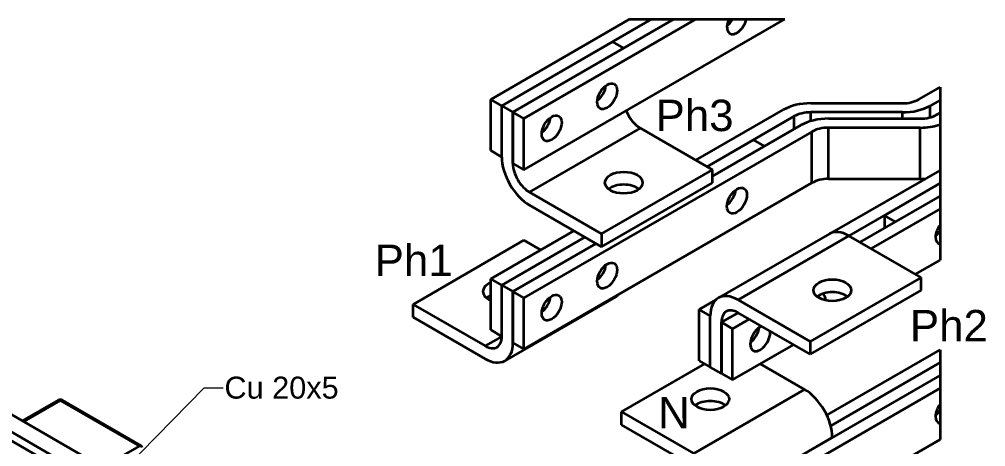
# Model space of a CAD drawing. Header units: millimetres. Extents: x -116965 to 323937, y 291661 to 566926.
# Drawn here: x -17859 to -17089, y 314501 to 314842 of the extents above; entities that cross this region are included whole.
import ezdxf

# ---------------------------------------------------------------- set-up
doc = ezdxf.new("R2010")
doc.units = ezdxf.units.MM
doc.layers.get('0').update_dxf_attribs({"lineweight": 18})
for name, color, linetype, lineweight in [('Symbols(Schneider)', 7, 'Continuous', 18), ('Visible Edges(Schneider)', 7, 'Continuous', 35), ('Visible Tangent Edges(Schneider)', 7, 'Continuous', 35)]:
    doc.layers.add(name, color=color, linetype=linetype, lineweight=lineweight)
doc.styles.add('schneder_1', font='micross.ttf')
doc.dimstyles.new('estilo_Schneider$7', dxfattribs={"dimscale": 5, "dimtxt": 3, "dimasz": 3, "dimexe": 2, "dimexo": 1, "dimgap": 0.3, "dimtad": 1, "dimtoh": 1, "dimrnd": 1e-08, "dimzin": 12, "dimtxsty": 'schneder_1', "dimblk": 'Filled-1', "dimcen": 0.09, "dimdle": 10, "dimclrd": 7, "dimclre": 7, "dimclrt": 7, "dimadec": 1, "dimazin": 3, "dimtfac": 0.5, "dimtdec": 3, "dimtmove": 0, "dimatfit": 3, "dimldrblk": 'Filled-1', "dimfxl": 1, "dimtolj": 1, "dimlwd": 15, "dimlwe": 25, "dimarcsym": 0})

# ---------------------------------------------------------------- blocks, each defined once
blk = doc.blocks.new('Filled-1')
at = {"color": 0}
for p, q in [((0, 0), (-1, 0.167)), ((-1, 0.167), (-1, -0.167)), ((-1, 0), (0, 0)), ((-1, -0.167), (0, 0))]:
    blk.add_line(p, q, dxfattribs=at)
at = {"color": 0, "flags": 128}
blk.add_lwpolyline([(-1, -0.167), (0, 0), (-1, 0.167), (-1, -0.167)], dxfattribs=at)
at = {"color": 0}
blk.add_solid([(-1, -0.167), (0, 0), (-1, 0.167), (-1, -0.167)], dxfattribs=at)

msp = doc.modelspace()

# ---------------------------------------------------------------- linework, layer by layer
at = {"layer": 'Visible Edges(Schneider)'}
for p, q in [((-17483.598181, 314777.926013), (-17373.053016, 314841.749294)), ((-17355.375346, 314841.749294), (-17474.759347, 314772.822909)), ((-17465.920512, 314767.719806), (-17337.697677, 314841.749294)), ((-17320.020008, 314841.749294), (-17457.081677, 314762.616702)), ((-17457.081677, 314721.791873), (-17249.309329, 314841.749294)), ((-17474.759347, 314772.822909), (-17386.370999, 314823.853945)), ((-17377.532164, 314818.750842), (-17386.370999, 314823.853945)), ((-17465.920512, 314767.719806), (-17377.532164, 314818.750842)), ((-17142.230713, 314778.034813), (-17125.539054, 314787.671746)), ((-17474.759347, 314772.822909), (-17483.598181, 314777.926013)), ((-17483.598181, 314737.101184), (-17483.598181, 314777.926013)), ((-17228.469935, 314774.864151), (-17155.488965, 314774.864151)), ((-17125.539054, 314777.465539), (-17133.391878, 314772.931709)), ((-17474.759347, 314772.822909), (-17465.920512, 314767.719806)), ((-17474.759347, 314731.99808), (-17474.759347, 314772.822909)), ((-17474.759347, 314731.99808), (-17474.759347, 314772.822909)), ((-17465.920512, 314767.719806), (-17465.920512, 314726.894976)), ((-17465.920512, 314726.894977), (-17465.920512, 314767.719806)), ((-17457.081677, 314762.616702), (-17465.920512, 314767.719806)), ((-17320.079738, 314729.446528), (-17250.567022, 314769.579714)), ((-17155.488965, 314767.647272), (-17228.469935, 314767.647272)), ((-17128.088577, 314765.787364), (-17125.539054, 314767.259332)), ((-17457.081677, 314721.791873), (-17457.081677, 314762.616702)), ((-17241.728187, 314764.47661), (-17311.240904, 314724.343425)), ((-17214.327799, 314762.616702), (-17141.346829, 314762.616702)), ((-17227.586052, 314752.229162), (-17457.081677, 314619.7298)), ((-17306.821486, 314721.791873), (-17364.273912, 314754.962046)), ((-17306.821486, 314716.688769), (-17236.424886, 314757.332265)), ((-17141.346829, 314755.399824), (-17214.327799, 314755.399824)), ((-17274.117797, 314745.77646), (-17311.240904, 314724.343425)), ((-17265.278963, 314740.673356), (-17274.117797, 314745.77646)), ((-17483.598181, 314737.101184), (-17474.759347, 314731.99808)), ((-17306.821486, 314716.688769), (-17265.278963, 314740.673356)), ((-17465.920512, 314726.894977), (-17457.081677, 314721.791873)), ((-17395.209834, 314670.760837), (-17306.821486, 314721.791873)), ((-17306.821486, 314711.585666), (-17306.821486, 314721.791873)), ((-17211.362071, 314671.781457), (-17125.539054, 314721.331399)), ((-17214.327799, 314714.574995), (-17141.346829, 314714.574995)), ((-17457.081677, 314578.904971), (-17227.586052, 314711.404333)), ((-17395.209834, 314660.554629), (-17306.821486, 314711.585666)), ((-17125.539054, 314711.125192), (-17198.103819, 314669.229905)), ((-17125.539054, 314711.125192), (-17169.819547, 314685.559837)), ((-17452.66226, 314703.93101), (-17395.209834, 314670.760837)), ((-17189.264984, 314664.126802), (-17125.539054, 314700.918984)), ((-17160.980713, 314680.456734), (-17125.539054, 314700.918984)), ((-17395.209834, 314660.554629), (-17452.66226, 314693.724803)), ((-17125.539054, 314690.712777), (-17180.426149, 314659.023698)), ((-17160.980713, 314680.456734), (-17169.819547, 314685.559837)), ((-17169.819547, 314685.559837), (-17169.819547, 314675.35363)), ((-17483.598181, 314635.039111), (-17417.306921, 314673.312388)), ((-17408.468086, 314668.209285), (-17474.759347, 314629.936007)), ((-17408.468086, 314668.209285), (-17474.759347, 314629.936007)), ((-17395.209834, 314670.760837), (-17395.209834, 314660.554629)), ((-17213.728819, 314670.777681), (-17302.117166, 314619.746645)), ((-17140.651393, 314636.059732), (-17198.103819, 314669.229905)), ((-17457.081677, 314665.657733), (-17545.470025, 314614.626697)), ((-17399.629251, 314663.106181), (-17465.920512, 314624.832904)), ((-17465.920512, 314624.832904), (-17399.629251, 314663.106181)), ((-17443.823425, 314658.003078), (-17457.081677, 314665.657733)), ((-17145.07081, 314638.611284), (-17125.539054, 314649.887948)), ((-17449.871435, 314286.95421), (-18057.983267, 314638.04774)), ((-17140.651393, 314636.059732), (-17229.03974, 314585.028696)), ((-17140.651393, 314625.853525), (-17140.651393, 314636.059732)), ((-17474.759347, 314629.936007), (-17483.598181, 314635.039111)), ((-17483.598181, 314594.214282), (-17483.598181, 314635.039111)), ((-17474.759347, 314589.111178), (-17474.759347, 314629.936007)), ((-17474.759347, 314629.936007), (-17465.920512, 314624.832904)), ((-17474.759347, 314589.111178), (-17474.759347, 314629.936007)), ((-17384.004251, 314620.733576), (-17472.392599, 314569.70254)), ((-17465.920512, 314624.832904), (-17465.920512, 314584.008075)), ((-17457.081677, 314619.7298), (-17465.920512, 314624.832904)), ((-17465.920512, 314584.008075), (-17465.920512, 314624.832904)), ((-17140.651393, 314625.853525), (-17229.03974, 314574.822488)), ((-17545.470025, 314604.420489), (-17545.470025, 314614.626697)), ((-17545.470025, 314614.626697), (-17488.017599, 314581.456523)), ((-17457.081677, 314578.904971), (-17457.081677, 314619.7298)), ((-17317.428088, 314610.544214), (-17304.169836, 314618.198869)), ((-17286.492166, 314618.198869), (-17229.03974, 314585.028696)), ((-17308.589253, 314605.44111), (-17317.428088, 314610.544214)), ((-17317.428088, 314569.719385), (-17317.428088, 314610.544214)), ((-17308.589253, 314564.616281), (-17308.589253, 314605.44111)), ((-17308.589253, 314564.616281), (-17308.589253, 314605.44111)), ((-17299.750418, 314600.338007), (-17286.492166, 314607.992662)), ((-17229.03974, 314574.822488), (-17286.492166, 314607.992662)), ((-17488.017599, 314571.250316), (-17545.470025, 314604.420489)), ((-17290.911584, 314595.234903), (-17299.750418, 314600.338007)), ((-17299.750418, 314559.513178), (-17299.750418, 314600.338007)), ((-17299.750418, 314600.338006), (-17299.750418, 314559.513177)), ((-17277.653332, 314602.889558), (-17290.911584, 314595.234903)), ((-17483.598181, 314594.214282), (-17474.759347, 314589.111178)), ((-17290.911584, 314554.410074), (-17290.911584, 314595.234903)), ((-17465.920512, 314584.008075), (-17457.081677, 314578.904971)), ((-17290.911584, 314554.410074), (-17242.297993, 314582.477144)), ((-17229.03974, 314585.028696), (-17229.03974, 314574.822488)), ((-17215.781488, 314526.343004), (-17125.539054, 314578.444497)), ((-17379.299931, 314528.894556), (-17313.00867, 314567.167833)), ((-17317.428088, 314569.719385), (-17308.589253, 314564.616281)), ((-17233.459158, 314546.755418), (-17268.814497, 314567.167833)), ((-17125.539054, 314568.23829), (-17212.680992, 314517.926869)), ((-17299.750418, 314559.513177), (-17308.589253, 314564.616281)), ((-17299.750418, 314559.513178), (-17290.911584, 314554.410074)), ((-17299.750418, 314457.451105), (-17125.539054, 314558.032083)), ((-17125.539054, 314547.825876), (-17290.911584, 314452.348001)), ((-17856.559958, 314521.755939), (-17828.008785, 314538.239966)), ((-17825.151642, 314538.239966), (-17762.017108, 314501.789226)), ((-17379.299931, 314518.688348), (-17379.299931, 314528.894556)), ((-17379.299931, 314528.894556), (-17321.847505, 314495.724382)), ((-17321.847505, 314485.518175), (-17379.299931, 314518.688348)), ((-17290.911584, 314411.523172), (-17125.539054, 314507.001047)), ((-17792.588586, 314484.82205), (-17763.445679, 314501.647715))]:
    msp.add_line(p, q, dxfattribs=at)
msp.add_arc((-17826.580213, 314535.765608), 2.857143, 60.000000019, 120, dxfattribs=at)
for centre, major_axis, ratio, start_param, end_param in [((-17287.37605, 314840.183877), (-5.625, -9.742786), 0.5773502692, 4.8811138451, 8.328757878), ((-17296.214884, 314845.286981), (-5.625, -9.742786), 0.5773502692, 0.9037851829, 1.5408675733), ((-17296.214884, 314845.286981), (5.625, 9.742786), 0.5773502692, 4.0453778389, 4.6824602083), ((-17399.629251, 314785.580668), (-5.625, -9.742786), 0.5773502692, 0.9037851824, 2.2378074929), ((-17399.629251, 314785.580668), (5.625, 9.742786), 0.5773502692, 4.0453778389, 5.3794001219), ((-17228.469935, 314756.821955), (31.25, 0), 0.5773502694, 1.5707963266, 2.35619449), ((-17155.488965, 314785.689468), (18.75, 0), 0.5773502694, 4.7123889802, 5.4977871438), ((-17364.273912, 314770.271357), (-9.375, 16.237976), 0.577350269, 1.3328551917, 2.35619449), ((-17228.469935, 314756.821955), (-18.75, 0), 0.5773502694, 4.7123889802, 5.4977871438), ((-17155.488965, 314785.689468), (-31.25, 0), 0.5773502694, 1.5707963266, 2.35619449), ((-17443.823425, 314760.06515), (-5.625, -9.742786), 0.5773502692, 0.9037851821, 2.2378074948), ((-17443.823425, 314760.06515), (5.625, 9.742786), 0.5773502692, 4.0453778389, 5.3794001219), ((-17214.327799, 314744.574506), (31.25, 0), 0.5773502692, 1.5707963268, 2.3561944902), ((-17141.346829, 314773.44202), (18.75, 0), 0.5773502692, 4.7123889804, 5.4977871438), ((-17214.327799, 314744.574506), (-18.75, 0), 0.5773502692, 4.7123889804, 5.4977871438), ((-17141.346829, 314773.44202), (-31.25, 0), 0.5773502692, 1.5707963268, 2.101161968), ((-17452.66226, 314719.240321), (-15.625, 27.063294), 0.577350269, 0.7853981632, 2.35619449), ((-17452.66226, 314719.240321), (9.375, -16.237976), 0.577350269, 3.9269908168, 5.4977871436), ((-17214.327799, 314703.749677), (18.75, 0), 0.5773502692, 1.5707963268, 2.3561944902), ((-17141.346829, 314732.617191), (31.25, 0), 0.5773502692, 4.7123889804, 4.8542860464), ((-17377.532164, 314701.379458), (-15, 0), 0.5773502694, 3.7717298993, 5.6530480615), ((-17296.214884, 314702.400079), (-5.625, -9.742786), 0.5773502692, 0.9037851829, 2.2378074883), ((-17296.214884, 314702.400079), (5.625, 9.742786), 0.5773502692, 4.0453778389, 5.3794001219), ((-17121.205956, 314672.802078), (-5.625, -9.742786), 0.5773502692, 4.5030276264, 6.4925466612), ((-17198.103819, 314643.714387), (-15.625, 27.063294), 0.577350269, 5.4977871436, 6.2831853072), ((-17130.044791, 314677.905182), (-5.625, -9.742786), 0.5773502692, 0.9037851829, 1.3875371114), ((-17130.044791, 314677.905182), (5.625, 9.742786), 0.5773502692, 4.0453778389, 4.529129765), ((-17399.629251, 314642.693767), (-5.625, -9.742786), 0.5773502692, 0.9037851824, 2.2378074929), ((-17399.629251, 314642.693767), (5.625, 9.742786), 0.5773502692, 4.0453778389, 5.3794001219), ((-17474.759347, 314624.832904), (-15, 0), 0.5773502694, 5.3425262276, 7.2238443868), ((-17474.759347, 314614.626697), (-15, 0), 0.5773502694, 5.3425262276, 5.6530480615), ((-17443.823425, 314617.178248), (-5.625, -9.742786), 0.5773502692, 0.9037851821, 2.2378074948), ((-17443.823425, 314617.178249), (5.625, 9.742786), 0.5773502692, 4.0453778389, 5.3794001219), ((-17399.629251, 314647.79687), (15.625, -27.063294), 0.577350269, 0, 0.141897096), ((-17286.492166, 314592.683351), (-15.625, 27.063294), 0.577350269, 5.4977871436, 7.0685834704), ((-17211.362071, 314615.647317), (-15, 0), 0.5773502694, 3.7717298993, 5.6530480615), ((-17224.620323, 314613.095766), (5.625, 9.742786), 0.5773502692, 5.5047757846, 6.3358139529), ((-17286.492166, 314592.683351), (-9.375, 16.237976), 0.577350269, 5.4977871436, 7.0685834704), ((-17268.814497, 314587.580248), (-5.625, -9.742786), 0.5773502692, 3.8086038274, 8.757766787), ((-17277.653331, 314592.683351), (-5.625, -9.742786), 0.5773502692, 0.9037851821, 2.2378074948), ((-17277.653331, 314592.683351), (5.625, 9.742786), 0.5773502692, 4.0453778389, 5.3794001219), ((-17488.017599, 314596.765834), (9.375, -16.237976), 0.577350269, 5.4977871436, 7.0685834704), ((-17488.017599, 314596.765834), (15.625, -27.063294), 0.577350269, 5.4977871436, 7.0685834704), ((-17233.459158, 314521.2399), (-15.625, 27.063294), 0.577350269, 3.9269908168, 5.4977871436), ((-17308.589253, 314528.894556), (-15, 0), 0.5773502694, 3.7717298993, 5.6530480615), ((-17121.205956, 314529.915177), (-5.625, -9.742786), 0.5773502692, 4.5030276328, 6.4925466547), ((-17130.044791, 314535.01828), (5.625, 9.742786), 0.5773502692, 4.0453778389, 4.5291297585), ((-17763.445679, 314499.314868), (1.428571, 2.474358), 0.5773502694, 5.4977871436, 7.0685834704)]:
    msp.add_ellipse(centre, major_axis=major_axis, ratio=ratio, start_param=start_param, end_param=end_param, dxfattribs=at)
for centre, major_axis, ratio in [((-17390.790416, 314780.477565), (5.625, 9.742786), 0.5773502692), ((-17434.98459, 314754.962047), (5.625, 9.742786), 0.5773502692), ((-17377.532164, 314711.585666), (15, 0), 0.5773502694), ((-17287.37605, 314697.296976), (5.625, 9.742786), 0.5773502692), ((-17390.790416, 314637.590663), (5.625, 9.742786), 0.5773502692), ((-17211.362071, 314625.853525), (-15, 0), 0.5773502694), ((-17434.98459, 314612.075145), (5.625, 9.742786), 0.5773502692), ((-17308.589253, 314539.100763), (15, 0), 0.5773502694)]:
    msp.add_ellipse(centre, major_axis=major_axis, ratio=ratio, dxfattribs=at)
at = {"layer": 'Visible Tangent Edges(Schneider)'}
for p, q in [((-17373.053016, 314841.749294), (-17355.375346, 314841.749294)), ((-17355.375346, 314841.749294), (-17337.697677, 314841.749294)), ((-17337.697677, 314841.749294), (-17320.020008, 314841.749294)), ((-17320.020008, 314841.749294), (-17293.865754, 314841.749294)), ((-17293.865754, 314841.749294), (-17290.760728, 314841.749294)), ((-17290.760728, 314841.749294), (-17279.801793, 314841.749294)), ((-17279.801793, 314841.749294), (-17249.309329, 314841.749294)), ((-17125.539054, 314787.671746), (-17125.539054, 314777.465539)), ((-17125.539054, 314777.465539), (-17125.539054, 314767.259332)), ((-17228.469935, 314760.663452), (-17228.469935, 314767.647272)), ((-17155.488965, 314762.616702), (-17155.488965, 314767.647272)), ((-17133.391878, 314763.639278), (-17133.391878, 314772.931709)), ((-17125.539054, 314767.259332), (-17125.539054, 314757.878422)), ((-17241.728187, 314754.270403), (-17241.728187, 314764.47661)), ((-17452.66226, 314703.93101), (-17364.273912, 314754.962046)), ((-17227.586052, 314711.404333), (-17227.586052, 314752.229162)), ((-17214.327799, 314714.574995), (-17214.327799, 314755.399824)), ((-17141.346829, 314714.574995), (-17141.346829, 314755.399824)), ((-17125.539054, 314757.878422), (-17125.539054, 314721.331399)), ((-17125.539054, 314721.331399), (-17125.539054, 314711.125192)), ((-17125.539054, 314711.125192), (-17125.539054, 314700.918984)), ((-17125.539054, 314700.918984), (-17125.539054, 314690.712777)), ((-17125.539054, 314690.712777), (-17125.539054, 314678.003653)), ((-17125.539054, 314678.003653), (-17125.539054, 314672.936489)), ((-17198.103819, 314669.229905), (-17286.492166, 314618.198869)), ((-17125.539054, 314672.936489), (-17125.539054, 314662.597073)), ((-17125.539054, 314662.597073), (-17125.539054, 314649.887948)), ((-18070.105097, 314631.049198), (-17461.993266, 314279.955668)), ((-17286.492166, 314607.992662), (-17299.750418, 314600.338006)), ((-17474.759347, 314589.111178), (-17488.017599, 314581.456523)), ((-17125.539054, 314578.444497), (-17125.539054, 314568.23829)), ((-17125.539054, 314568.23829), (-17125.539054, 314558.032083)), ((-17125.539054, 314558.032083), (-17125.539054, 314547.825876)), ((-17774.130402, 314453.169586), (-17940.805572, 314549.39954)), ((-17321.847505, 314495.724382), (-17233.459158, 314546.755418)), ((-17125.539054, 314547.825876), (-17125.539054, 314535.116751)), ((-17855.72312, 314521.27279), (-17826.580213, 314538.098455)), ((-17826.580213, 314538.098455), (-17763.445679, 314501.647715)), ((-17125.539054, 314535.116751), (-17125.539054, 314530.049588)), ((-17125.539054, 314530.049588), (-17125.539054, 314519.710171)), ((-17125.539054, 314519.710171), (-17125.539054, 314507.001047)), ((-17299.750418, 314457.451105), (-17211.362071, 314508.482141))]:
    msp.add_line(p, q, dxfattribs=at)
for major_axis, ratio, start_param, end_param in [((-1.428571, 2.474358), 0.5773502692, 5.4977871441, 6.2831853072), ((1.428571, 2.474358), 0.5773502694, 0, 0.7853981632)]:
    msp.add_ellipse((-17826.580213, 314535.765608), major_axis=major_axis, ratio=ratio, start_param=start_param, end_param=end_param, dxfattribs=at)

# ---------------------------------------------------------------- texts
at = {"layer": 'Symbols(Schneider)', "color": 7, "attachment_point": 5, "style": 'schneder_1'}
for s, insert, char_height, width in [('{\\fMicrosoft Sans Serif|b0|i0;\\H25.0000;Ph3}', (-17321.139527, 314765.013082), 25, 62.14285493), ('{\\fMicrosoft Sans Serif|b0|i0;\\H25.0000;Ph1}', (-17544.961739, 314649.745965), 25, 62.14285493), ('{\\fMicrosoft Sans Serif|b0|i0;\\H25.0000;Ph2}', (-17118.479343, 314597.67162), 25, 62.14285493), ('{\\fMicrosoft Sans Serif|b0|i0;\\H17.5000;Cu 20x5}', (-17650.254226, 314548.14527), 17.4999997, 90.15516639), ('{\\fMicrosoft Sans Serif|b0|i0;\\H25.0000;N}', (-17337.588307, 314528.321222), 25, 25.21235347)]:
    msp.add_mtext(s, dxfattribs=dict(at, insert=insert, char_height=char_height, width=width))

# ---------------------------------------------------------------- leaders
at = {"layer": 'Symbols(Schneider)', "color": 7, "linetype": 'Continuous', "lineweight": 18, "annotation_type": 0, "has_hookline": 1, "hookline_direction": 0, "text_width": 88.634038}
msp.add_leader([(-17887.522518, 314369.606415), (-17711.831809, 314548.14527), (-17696.831809, 314548.14527)], dimstyle='estilo_Schneider$7', override={"dimtad": 0}, dxfattribs=at)

doc.saveas('drawing.dxf')
